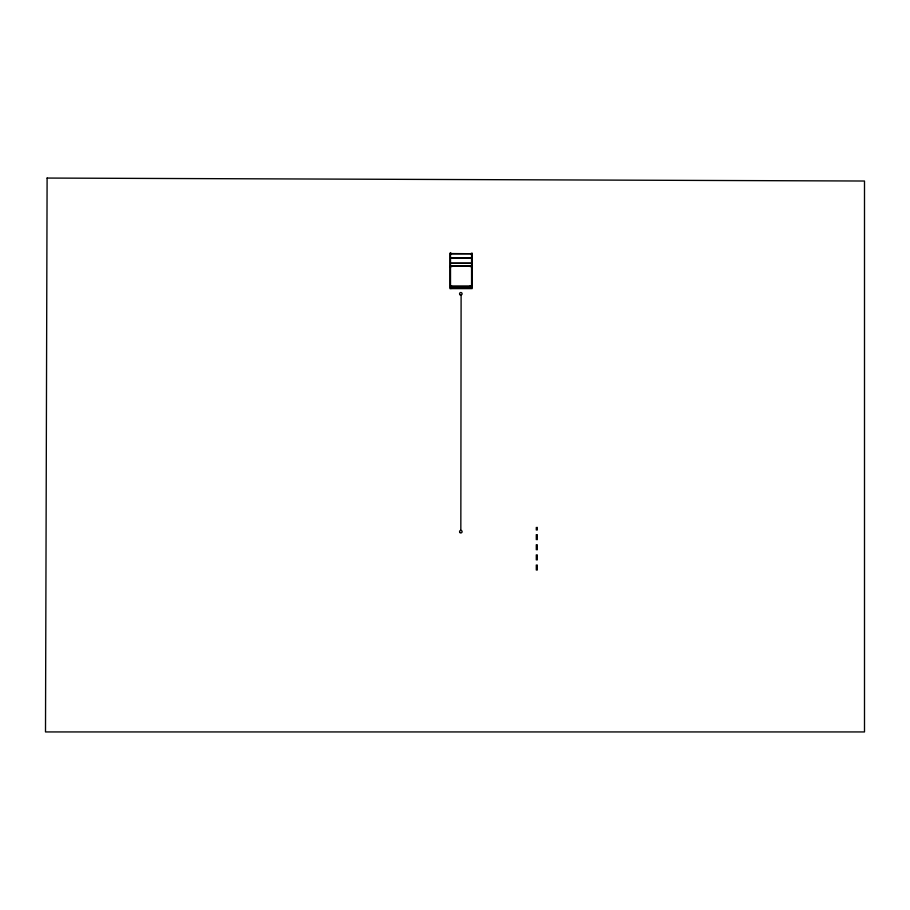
<?xml version="1.0" encoding="UTF-8"?>
<svg xmlns="http://www.w3.org/2000/svg" width="910" height="910" viewBox="0 0 910 910"><rect width="100%" height="100%" fill="white"/><g stroke="black" fill="none" stroke-linecap="round" stroke-linejoin="round"><path stroke-width="1.36" d="M451.497 253.571L470.663 253.719M470.584 253.571L470.914 253.571M451.212 253.81L451.212 253.185L451.394 253.856L470.72 253.697M461.108 295.011L460.835 530.405M451.508 263.274L470.584 263.274M451.906 265.936L470.174 265.936M449.904 266.573L451.906 266.573L451.906 265.811L470.174 265.811L470.174 266.573L472.176 266.573M452.725 286.07L469.355 286.07M452.725 286.57L469.355 286.57M537.309 527.368L537.298 530.029M537.309 534.614L537.298 539.675M537.298 544.737L537.309 549.799M537.309 554.872L537.298 559.934M537.298 564.996L537.309 570.058M536.297 527.368L536.286 530.029M536.286 534.614L536.297 539.675M536.286 544.737L536.297 549.799M536.286 554.872L536.297 559.934M536.286 564.996L536.297 570.058M470.584 263.252L451.508 263.252M450.916 287.844L450.916 288.606M47.104 178.064L45.5 731.936L864.5 731.936L864.5 181.022L47.104 178.064M451.314 286.195C451.747 288.083 452.577 284.875 451.314 286.195M469.992 286.195C470.447 288.072 471.221 284.898 469.992 286.195M450.507 253.151L449.904 253.151L449.904 288.606L472.176 288.606L472.176 253.151L471.573 253.151L471.573 287.844L450.507 287.844L450.507 253.151M470.663 257.792L451.36 258.167L470.663 257.826M459.948 532.566A1.263 1.263 0 0 0 462.064 531.997A1.263 1.263 0 0 0 460.505 530.45A1.263 1.263 0 0 0 459.948 532.566M460.153 294.84A1.263 1.263 0 0 0 462.098 293.839A1.263 1.263 0 0 0 460.267 292.645A1.263 1.263 0 0 0 460.153 294.84"/></g></svg>
